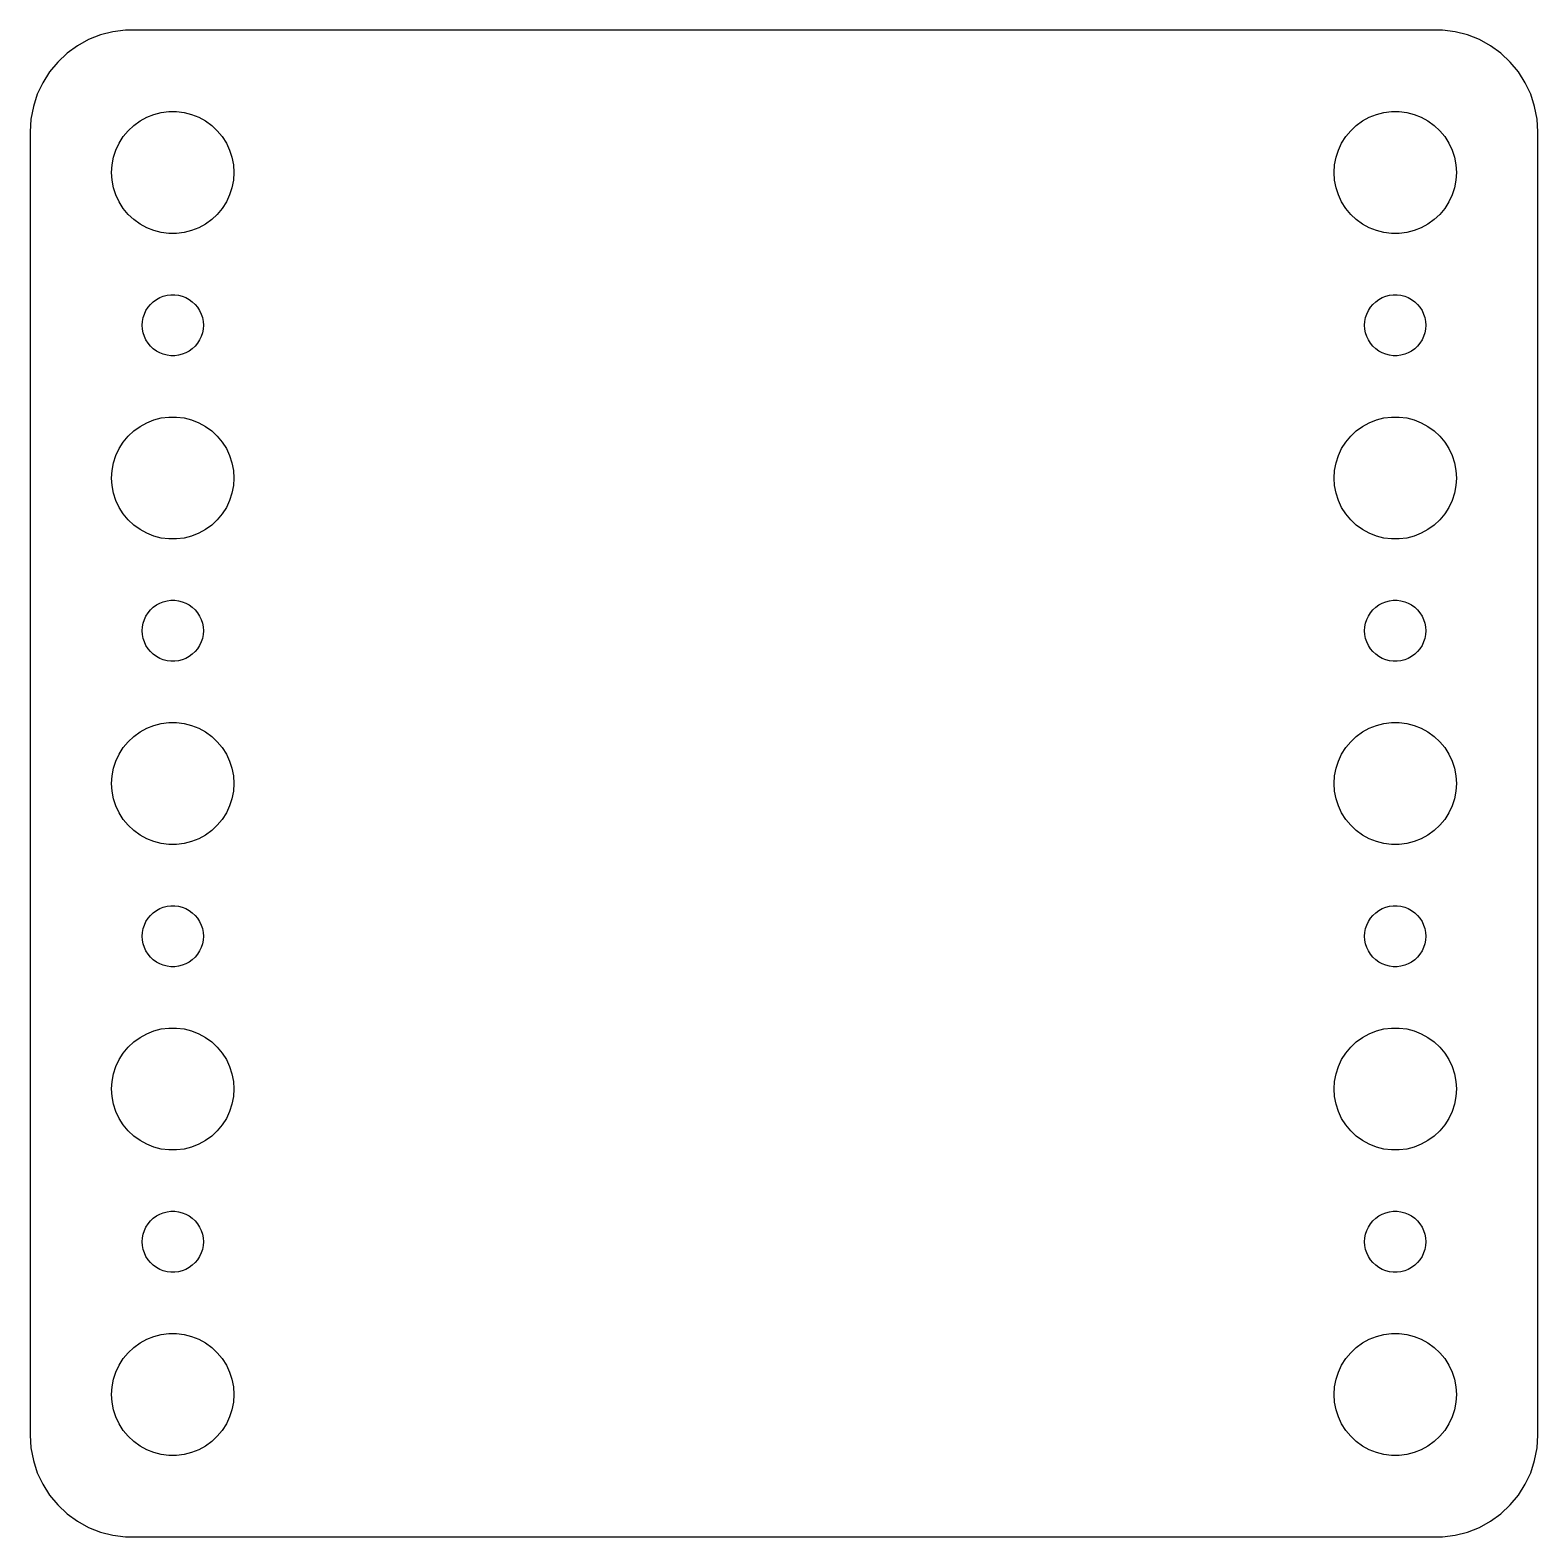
# Model space of a CAD drawing. Header units: metres. Extents: x -37 to 37, y 47 to 205.
# Drawn here: x -37 to 37, y 47 to 121 of the extents above; entities that cross this region are included whole.
import ezdxf

# ---------------------------------------------------------------- set-up
doc = ezdxf.new("R2010")
doc.units = ezdxf.units.M

msp = doc.modelspace()

# ---------------------------------------------------------------- linework, layer by layer
for p, q in [((-33.5451, 120.755), (-34.1289, 120.524)), ((-32.9369, 120.911), (-33.5451, 120.755)), ((-32.3139, 120.99), (-32.9369, 120.911)), ((32.3139, 120.99), (-32.3139, 120.99)), ((32.9369, 120.911), (32.3139, 120.99)), ((33.5451, 120.755), (32.9369, 120.911)), ((34.1289, 120.524), (33.5451, 120.755)), ((-34.6791, 120.222), (-35.1871, 119.853)), ((-34.1289, 120.524), (-34.6791, 120.222)), ((34.6791, 120.222), (34.1289, 120.524)), ((35.1871, 119.853), (34.6791, 120.222)), ((-35.6448, 119.423), (-36.0451, 118.939)), ((-35.1871, 119.853), (-35.6448, 119.423)), ((35.6448, 119.423), (35.1871, 119.853)), ((36.0451, 118.939), (35.6448, 119.423)), ((-36.3815, 118.409), (-36.6489, 117.841)), ((-36.0451, 118.939), (-36.3815, 118.409)), ((36.3815, 118.409), (36.0451, 118.939)), ((36.6489, 117.841), (36.3815, 118.409)), ((-36.6489, 117.841), (-36.8429, 117.243)), ((36.8429, 117.243), (36.6489, 117.841)), ((-36.8429, 117.243), (-36.9606, 116.627)), ((-30.927, 116.853), (-30.5621, 116.947)), ((-30.5621, 116.947), (-30.1884, 116.994)), ((-30.1884, 116.994), (-29.8116, 116.994)), ((-29.8116, 116.994), (-29.4379, 116.947)), ((-29.4379, 116.947), (-29.0729, 116.853)), ((29.0729, 116.853), (29.4379, 116.947)), ((29.4379, 116.947), (29.8116, 116.994)), ((29.8116, 116.994), (30.1884, 116.994)), ((30.1884, 116.994), (30.5621, 116.947)), ((30.5621, 116.947), (30.927, 116.853)), ((36.9606, 116.627), (36.8429, 117.243)), ((-36.9606, 116.627), (-37, 116)), ((-32.1869, 116.054), (-31.9123, 116.312)), ((-31.9123, 116.312), (-31.6075, 116.533)), ((-31.6075, 116.533), (-31.2773, 116.714)), ((-31.2773, 116.714), (-30.927, 116.853)), ((-29.0729, 116.853), (-28.7227, 116.714)), ((-28.7227, 116.714), (-28.3925, 116.533)), ((-28.3925, 116.533), (-28.0877, 116.312)), ((-28.0877, 116.312), (-27.8131, 116.054)), ((27.8131, 116.054), (28.0877, 116.312)), ((28.0877, 116.312), (28.3925, 116.533)), ((28.3925, 116.533), (28.7227, 116.714)), ((28.7227, 116.714), (29.0729, 116.853)), ((30.927, 116.853), (31.2773, 116.714)), ((31.2773, 116.714), (31.6075, 116.533)), ((31.6075, 116.533), (31.9123, 116.312)), ((31.9123, 116.312), (32.1869, 116.054)), ((37, 116), (36.9606, 116.627)), ((-37, 116), (-37, 52)), ((-32.7893, 115.104), (-32.6289, 115.445)), ((-32.6289, 115.445), (-32.427, 115.763)), ((-32.427, 115.763), (-32.1869, 116.054)), ((-27.8131, 116.054), (-27.5729, 115.763)), ((-27.5729, 115.763), (-27.3711, 115.445)), ((-27.3711, 115.445), (-27.2107, 115.104)), ((27.2107, 115.104), (27.3711, 115.445)), ((27.3711, 115.445), (27.5729, 115.763)), ((27.5729, 115.763), (27.8131, 116.054)), ((32.1869, 116.054), (32.427, 115.763)), ((32.427, 115.763), (32.6289, 115.445)), ((32.6289, 115.445), (32.7893, 115.104)), ((37, 52), (37, 116)), ((-32.9763, 114.376), (-32.9057, 114.746)), ((-32.9057, 114.746), (-32.7893, 115.104)), ((-27.2107, 115.104), (-27.0942, 114.746)), ((-27.0942, 114.746), (-27.0237, 114.376)), ((27.0237, 114.376), (27.0942, 114.746)), ((27.0942, 114.746), (27.2107, 115.104)), ((32.7893, 115.104), (32.9057, 114.746)), ((32.9057, 114.746), (32.9763, 114.376)), ((-33, 114), (-32.9763, 114.376)), ((-32.9763, 113.624), (-33, 114)), ((-27.0237, 114.376), (-27, 114)), ((-27, 114), (-27.0237, 113.624)), ((27, 114), (27.0237, 114.376)), ((27.0237, 113.624), (27, 114)), ((32.9763, 114.376), (33, 114)), ((33, 114), (32.9763, 113.624)), ((-32.9057, 113.254), (-32.9763, 113.624)), ((-32.7893, 112.896), (-32.9057, 113.254)), ((-27.0942, 113.254), (-27.2107, 112.896)), ((-27.0237, 113.624), (-27.0942, 113.254)), ((27.0942, 113.254), (27.0237, 113.624)), ((27.2107, 112.896), (27.0942, 113.254)), ((32.9057, 113.254), (32.7893, 112.896)), ((32.9763, 113.624), (32.9057, 113.254)), ((-32.6289, 112.555), (-32.7893, 112.896)), ((-32.427, 112.237), (-32.6289, 112.555)), ((-27.3711, 112.555), (-27.5729, 112.237)), ((-27.2107, 112.896), (-27.3711, 112.555)), ((27.3711, 112.555), (27.2107, 112.896)), ((27.5729, 112.237), (27.3711, 112.555)), ((32.6289, 112.555), (32.427, 112.237)), ((32.7893, 112.896), (32.6289, 112.555)), ((-32.1869, 111.946), (-32.427, 112.237)), ((-31.9123, 111.688), (-32.1869, 111.946)), ((-27.8131, 111.946), (-28.0877, 111.688)), ((-27.5729, 112.237), (-27.8131, 111.946)), ((27.8131, 111.946), (27.5729, 112.237)), ((28.0877, 111.688), (27.8131, 111.946)), ((32.1869, 111.946), (31.9123, 111.688)), ((32.427, 112.237), (32.1869, 111.946)), ((-31.6075, 111.467), (-31.9123, 111.688)), ((-31.2773, 111.286), (-31.6075, 111.467)), ((-30.927, 111.147), (-31.2773, 111.286)), ((-30.5621, 111.053), (-30.927, 111.147)), ((-30.1884, 111.006), (-30.5621, 111.053)), ((-29.8116, 111.006), (-30.1884, 111.006)), ((-29.4379, 111.053), (-29.8116, 111.006)), ((-29.0729, 111.147), (-29.4379, 111.053)), ((-28.7227, 111.286), (-29.0729, 111.147)), ((-28.3925, 111.467), (-28.7227, 111.286)), ((-28.0877, 111.688), (-28.3925, 111.467)), ((28.3925, 111.467), (28.0877, 111.688)), ((28.7227, 111.286), (28.3925, 111.467)), ((29.0729, 111.147), (28.7227, 111.286)), ((29.4379, 111.053), (29.0729, 111.147)), ((29.8116, 111.006), (29.4379, 111.053)), ((30.1884, 111.006), (29.8116, 111.006)), ((30.5621, 111.053), (30.1884, 111.006)), ((30.927, 111.147), (30.5621, 111.053)), ((31.2773, 111.286), (30.927, 111.147)), ((31.6075, 111.467), (31.2773, 111.286)), ((31.9123, 111.688), (31.6075, 111.467)), ((-31.3145, 107.223), (-31.2135, 107.382)), ((-31.2135, 107.382), (-31.0934, 107.527)), ((-31.0934, 107.527), (-30.9561, 107.656)), ((-30.9561, 107.656), (-30.8037, 107.766)), ((-30.8037, 107.766), (-30.6387, 107.857)), ((-30.6387, 107.857), (-30.4635, 107.927)), ((-30.4635, 107.927), (-30.2811, 107.973)), ((-30.2811, 107.973), (-30.0942, 107.997)), ((-30.0942, 107.997), (-29.9058, 107.997)), ((-29.9058, 107.997), (-29.7189, 107.973)), ((-29.7189, 107.973), (-29.5365, 107.927)), ((-29.5365, 107.927), (-29.3613, 107.857)), ((-29.3613, 107.857), (-29.1963, 107.766)), ((-29.1963, 107.766), (-29.0439, 107.656)), ((-29.0439, 107.656), (-28.9065, 107.527)), ((-28.9065, 107.527), (-28.7865, 107.382)), ((-28.7865, 107.382), (-28.6855, 107.223)), ((28.6855, 107.223), (28.7865, 107.382)), ((28.7865, 107.382), (28.9065, 107.527)), ((28.9065, 107.527), (29.0439, 107.656)), ((29.0439, 107.656), (29.1963, 107.766)), ((29.1963, 107.766), (29.3613, 107.857)), ((29.3613, 107.857), (29.5365, 107.927)), ((29.5365, 107.927), (29.7189, 107.973)), ((29.7189, 107.973), (29.9058, 107.997)), ((29.9058, 107.997), (30.0942, 107.997)), ((30.0942, 107.997), (30.2811, 107.973)), ((30.2811, 107.973), (30.4635, 107.927)), ((30.4635, 107.927), (30.6387, 107.857)), ((30.6387, 107.857), (30.8037, 107.766)), ((30.8037, 107.766), (30.9561, 107.656)), ((30.9561, 107.656), (31.0934, 107.527)), ((31.0934, 107.527), (31.2135, 107.382)), ((31.2135, 107.382), (31.3145, 107.223)), ((-31.5, 106.5), (-31.4882, 106.688)), ((-31.4882, 106.688), (-31.4529, 106.873)), ((-31.4529, 106.873), (-31.3947, 107.052)), ((-31.3947, 107.052), (-31.3145, 107.223)), ((-28.6855, 107.223), (-28.6053, 107.052)), ((-28.6053, 107.052), (-28.5471, 106.873)), ((-28.5471, 106.873), (-28.5118, 106.688)), ((-28.5118, 106.688), (-28.5, 106.5)), ((28.5, 106.5), (28.5118, 106.688)), ((28.5118, 106.688), (28.5471, 106.873)), ((28.5471, 106.873), (28.6053, 107.052)), ((28.6053, 107.052), (28.6855, 107.223)), ((31.3145, 107.223), (31.3947, 107.052)), ((31.3947, 107.052), (31.4529, 106.873)), ((31.4529, 106.873), (31.4882, 106.688)), ((31.4882, 106.688), (31.5, 106.5)), ((-31.4882, 106.312), (-31.5, 106.5)), ((-31.4529, 106.127), (-31.4882, 106.312)), ((-31.3947, 105.948), (-31.4529, 106.127)), ((-31.3145, 105.777), (-31.3947, 105.948)), ((-28.6053, 105.948), (-28.6855, 105.777)), ((-28.5471, 106.127), (-28.6053, 105.948)), ((-28.5118, 106.312), (-28.5471, 106.127)), ((-28.5, 106.5), (-28.5118, 106.312)), ((28.5118, 106.312), (28.5, 106.5)), ((28.5471, 106.127), (28.5118, 106.312)), ((28.6053, 105.948), (28.5471, 106.127)), ((28.6855, 105.777), (28.6053, 105.948)), ((31.3947, 105.948), (31.3145, 105.777)), ((31.4529, 106.127), (31.3947, 105.948)), ((31.4882, 106.312), (31.4529, 106.127)), ((31.5, 106.5), (31.4882, 106.312)), ((-31.2135, 105.618), (-31.3145, 105.777)), ((-31.0934, 105.473), (-31.2135, 105.618)), ((-30.9561, 105.344), (-31.0934, 105.473)), ((-30.8037, 105.234), (-30.9561, 105.344)), ((-30.6387, 105.143), (-30.8037, 105.234)), ((-30.4635, 105.073), (-30.6387, 105.143)), ((-29.3613, 105.143), (-29.5365, 105.073)), ((-29.1963, 105.234), (-29.3613, 105.143)), ((-29.0439, 105.344), (-29.1963, 105.234)), ((-28.9065, 105.473), (-29.0439, 105.344)), ((-28.7865, 105.618), (-28.9065, 105.473)), ((-28.6855, 105.777), (-28.7865, 105.618)), ((28.7865, 105.618), (28.6855, 105.777)), ((28.9065, 105.473), (28.7865, 105.618)), ((29.0439, 105.344), (28.9065, 105.473)), ((29.1963, 105.234), (29.0439, 105.344)), ((29.3613, 105.143), (29.1963, 105.234)), ((29.5365, 105.073), (29.3613, 105.143)), ((30.6387, 105.143), (30.4635, 105.073)), ((30.8037, 105.234), (30.6387, 105.143)), ((30.9561, 105.344), (30.8037, 105.234)), ((31.0934, 105.473), (30.9561, 105.344)), ((31.2135, 105.618), (31.0934, 105.473)), ((31.3145, 105.777), (31.2135, 105.618)), ((-30.2811, 105.027), (-30.4635, 105.073)), ((-30.0942, 105.003), (-30.2811, 105.027)), ((-29.9058, 105.003), (-30.0942, 105.003)), ((-29.7189, 105.027), (-29.9058, 105.003)), ((-29.5365, 105.073), (-29.7189, 105.027)), ((29.7189, 105.027), (29.5365, 105.073)), ((29.9058, 105.003), (29.7189, 105.027)), ((30.0942, 105.003), (29.9058, 105.003)), ((30.2811, 105.027), (30.0942, 105.003)), ((30.4635, 105.073), (30.2811, 105.027)), ((-31.9123, 101.312), (-31.6075, 101.533)), ((-31.6075, 101.533), (-31.2773, 101.714)), ((-31.2773, 101.714), (-30.927, 101.853)), ((-30.927, 101.853), (-30.5621, 101.947)), ((-30.5621, 101.947), (-30.1884, 101.994)), ((-30.1884, 101.994), (-29.8116, 101.994)), ((-29.8116, 101.994), (-29.4379, 101.947)), ((-29.4379, 101.947), (-29.0729, 101.853)), ((-29.0729, 101.853), (-28.7227, 101.714)), ((-28.7227, 101.714), (-28.3925, 101.533)), ((-28.3925, 101.533), (-28.0877, 101.312)), ((28.0877, 101.312), (28.3925, 101.533)), ((28.3925, 101.533), (28.7227, 101.714)), ((28.7227, 101.714), (29.0729, 101.853)), ((29.0729, 101.853), (29.4379, 101.947)), ((29.4379, 101.947), (29.8116, 101.994)), ((29.8116, 101.994), (30.1884, 101.994)), ((30.1884, 101.994), (30.5621, 101.947)), ((30.5621, 101.947), (30.927, 101.853)), ((30.927, 101.853), (31.2773, 101.714)), ((31.2773, 101.714), (31.6075, 101.533)), ((31.6075, 101.533), (31.9123, 101.312)), ((-32.6289, 100.445), (-32.427, 100.763)), ((-32.427, 100.763), (-32.1869, 101.054)), ((-32.1869, 101.054), (-31.9123, 101.312)), ((-28.0877, 101.312), (-27.8131, 101.054)), ((-27.8131, 101.054), (-27.5729, 100.763)), ((-27.5729, 100.763), (-27.3711, 100.445)), ((27.3711, 100.445), (27.5729, 100.763)), ((27.5729, 100.763), (27.8131, 101.054)), ((27.8131, 101.054), (28.0877, 101.312)), ((31.9123, 101.312), (32.1869, 101.054)), ((32.1869, 101.054), (32.427, 100.763)), ((32.427, 100.763), (32.6289, 100.445)), ((-32.9057, 99.7461), (-32.7893, 100.104)), ((-32.7893, 100.104), (-32.6289, 100.445)), ((-27.3711, 100.445), (-27.2107, 100.104)), ((-27.2107, 100.104), (-27.0942, 99.7461)), ((27.0942, 99.7461), (27.2107, 100.104)), ((27.2107, 100.104), (27.3711, 100.445)), ((32.6289, 100.445), (32.7893, 100.104)), ((32.7893, 100.104), (32.9057, 99.7461)), ((-33, 99), (-32.9763, 99.376)), ((-32.9763, 99.376), (-32.9057, 99.7461)), ((-27.0942, 99.7461), (-27.0237, 99.376)), ((-27.0237, 99.376), (-27, 99)), ((27, 99), (27.0237, 99.376)), ((27.0237, 99.376), (27.0942, 99.7461)), ((32.9057, 99.7461), (32.9763, 99.376)), ((32.9763, 99.376), (33, 99)), ((-32.9763, 98.624), (-33, 99)), ((-32.9057, 98.2539), (-32.9763, 98.624)), ((-27.0237, 98.624), (-27.0942, 98.2539)), ((-27, 99), (-27.0237, 98.624)), ((27.0237, 98.624), (27, 99)), ((27.0942, 98.2539), (27.0237, 98.624)), ((32.9763, 98.624), (32.9057, 98.2539)), ((33, 99), (32.9763, 98.624)), ((-32.7893, 97.8956), (-32.9057, 98.2539)), ((-32.6289, 97.5547), (-32.7893, 97.8956)), ((-27.2107, 97.8956), (-27.3711, 97.5547)), ((-27.0942, 98.2539), (-27.2107, 97.8956)), ((27.2107, 97.8956), (27.0942, 98.2539)), ((27.3711, 97.5547), (27.2107, 97.8956)), ((32.7893, 97.8956), (32.6289, 97.5547)), ((32.9057, 98.2539), (32.7893, 97.8956)), ((-32.427, 97.2366), (-32.6289, 97.5547)), ((-32.1869, 96.9464), (-32.427, 97.2366)), ((-31.9123, 96.6884), (-32.1869, 96.9464)), ((-27.8131, 96.9464), (-28.0877, 96.6884)), ((-27.5729, 97.2366), (-27.8131, 96.9464)), ((-27.3711, 97.5547), (-27.5729, 97.2366)), ((27.5729, 97.2366), (27.3711, 97.5547)), ((27.8131, 96.9464), (27.5729, 97.2366)), ((28.0877, 96.6884), (27.8131, 96.9464)), ((32.1869, 96.9464), (31.9123, 96.6884)), ((32.427, 97.2366), (32.1869, 96.9464)), ((32.6289, 97.5547), (32.427, 97.2366)), ((-31.6075, 96.467), (-31.9123, 96.6884)), ((-31.2773, 96.2855), (-31.6075, 96.467)), ((-30.927, 96.1468), (-31.2773, 96.2855)), ((-28.7227, 96.2855), (-29.0729, 96.1468)), ((-28.3925, 96.467), (-28.7227, 96.2855)), ((-28.0877, 96.6884), (-28.3925, 96.467)), ((28.3925, 96.467), (28.0877, 96.6884)), ((28.7227, 96.2855), (28.3925, 96.467)), ((29.0729, 96.1468), (28.7227, 96.2855)), ((31.2773, 96.2855), (30.927, 96.1468)), ((31.6075, 96.467), (31.2773, 96.2855)), ((31.9123, 96.6884), (31.6075, 96.467)), ((-30.5621, 96.0531), (-30.927, 96.1468)), ((-30.1884, 96.0059), (-30.5621, 96.0531)), ((-29.8116, 96.0059), (-30.1884, 96.0059)), ((-29.4379, 96.0531), (-29.8116, 96.0059)), ((-29.0729, 96.1468), (-29.4379, 96.0531)), ((29.4379, 96.0531), (29.0729, 96.1468)), ((29.8116, 96.0059), (29.4379, 96.0531)), ((30.1884, 96.0059), (29.8116, 96.0059)), ((30.5621, 96.0531), (30.1884, 96.0059)), ((30.927, 96.1468), (30.5621, 96.0531)), ((-31.2135, 92.3817), (-31.0934, 92.5268)), ((-31.0934, 92.5268), (-30.9561, 92.6558)), ((-30.9561, 92.6558), (-30.8037, 92.7665)), ((-30.8037, 92.7665), (-30.6387, 92.8572)), ((-30.6387, 92.8572), (-30.4635, 92.9266)), ((-30.4635, 92.9266), (-30.2811, 92.9734)), ((-30.2811, 92.9734), (-30.0942, 92.997)), ((-30.0942, 92.997), (-29.9058, 92.997)), ((-29.9058, 92.997), (-29.7189, 92.9734)), ((-29.7189, 92.9734), (-29.5365, 92.9266)), ((-29.5365, 92.9266), (-29.3613, 92.8572)), ((-29.3613, 92.8572), (-29.1963, 92.7665)), ((-29.1963, 92.7665), (-29.0439, 92.6558)), ((-29.0439, 92.6558), (-28.9065, 92.5268)), ((-28.9065, 92.5268), (-28.7865, 92.3817)), ((28.7865, 92.3817), (28.9065, 92.5268)), ((28.9065, 92.5268), (29.0439, 92.6558)), ((29.0439, 92.6558), (29.1963, 92.7665)), ((29.1963, 92.7665), (29.3613, 92.8572)), ((29.3613, 92.8572), (29.5365, 92.9266)), ((29.5365, 92.9266), (29.7189, 92.9734)), ((29.7189, 92.9734), (29.9058, 92.997)), ((29.9058, 92.997), (30.0942, 92.997)), ((30.0942, 92.997), (30.2811, 92.9734)), ((30.2811, 92.9734), (30.4635, 92.9266)), ((30.4635, 92.9266), (30.6387, 92.8572)), ((30.6387, 92.8572), (30.8037, 92.7665)), ((30.8037, 92.7665), (30.9561, 92.6558)), ((30.9561, 92.6558), (31.0934, 92.5268)), ((31.0934, 92.5268), (31.2135, 92.3817)), ((-31.4882, 91.688), (-31.4529, 91.873)), ((-31.4529, 91.873), (-31.3947, 92.0522)), ((-31.3947, 92.0522), (-31.3145, 92.2226)), ((-31.3145, 92.2226), (-31.2135, 92.3817)), ((-28.7865, 92.3817), (-28.6855, 92.2226)), ((-28.6855, 92.2226), (-28.6053, 92.0522)), ((-28.6053, 92.0522), (-28.5471, 91.873)), ((-28.5471, 91.873), (-28.5118, 91.688)), ((28.5118, 91.688), (28.5471, 91.873)), ((28.5471, 91.873), (28.6053, 92.0522)), ((28.6053, 92.0522), (28.6855, 92.2226)), ((28.6855, 92.2226), (28.7865, 92.3817)), ((31.2135, 92.3817), (31.3145, 92.2226)), ((31.3145, 92.2226), (31.3947, 92.0522)), ((31.3947, 92.0522), (31.4529, 91.873)), ((31.4529, 91.873), (31.4882, 91.688)), ((-31.5, 91.5), (-31.4882, 91.688)), ((-31.4882, 91.312), (-31.5, 91.5)), ((-31.4529, 91.127), (-31.4882, 91.312)), ((-31.3947, 90.9478), (-31.4529, 91.127)), ((-28.5471, 91.127), (-28.6053, 90.9478)), ((-28.5118, 91.312), (-28.5471, 91.127)), ((-28.5118, 91.688), (-28.5, 91.5)), ((-28.5, 91.5), (-28.5118, 91.312)), ((28.5, 91.5), (28.5118, 91.688)), ((28.5118, 91.312), (28.5, 91.5)), ((28.5471, 91.127), (28.5118, 91.312)), ((28.6053, 90.9478), (28.5471, 91.127)), ((31.4529, 91.127), (31.3947, 90.9478)), ((31.4882, 91.312), (31.4529, 91.127)), ((31.4882, 91.688), (31.5, 91.5)), ((31.5, 91.5), (31.4882, 91.312)), ((-31.3145, 90.7774), (-31.3947, 90.9478)), ((-31.2135, 90.6183), (-31.3145, 90.7774)), ((-31.0934, 90.4732), (-31.2135, 90.6183)), ((-30.9561, 90.3442), (-31.0934, 90.4732)), ((-30.8037, 90.2335), (-30.9561, 90.3442)), ((-29.0439, 90.3442), (-29.1963, 90.2335)), ((-28.9065, 90.4732), (-29.0439, 90.3442)), ((-28.7865, 90.6183), (-28.9065, 90.4732)), ((-28.6855, 90.7774), (-28.7865, 90.6183)), ((-28.6053, 90.9478), (-28.6855, 90.7774)), ((28.6855, 90.7774), (28.6053, 90.9478)), ((28.7865, 90.6183), (28.6855, 90.7774)), ((28.9065, 90.4732), (28.7865, 90.6183)), ((29.0439, 90.3442), (28.9065, 90.4732)), ((29.1963, 90.2335), (29.0439, 90.3442)), ((30.9561, 90.3442), (30.8037, 90.2335)), ((31.0934, 90.4732), (30.9561, 90.3442)), ((31.2135, 90.6183), (31.0934, 90.4732)), ((31.3145, 90.7774), (31.2135, 90.6183)), ((31.3947, 90.9478), (31.3145, 90.7774)), ((-30.6387, 90.1427), (-30.8037, 90.2335)), ((-30.4635, 90.0734), (-30.6387, 90.1427)), ((-30.2811, 90.0266), (-30.4635, 90.0734)), ((-30.0942, 90.0029), (-30.2811, 90.0266)), ((-29.9058, 90.0029), (-30.0942, 90.0029)), ((-29.7189, 90.0266), (-29.9058, 90.0029)), ((-29.5365, 90.0734), (-29.7189, 90.0266)), ((-29.3613, 90.1427), (-29.5365, 90.0734)), ((-29.1963, 90.2335), (-29.3613, 90.1427)), ((29.3613, 90.1427), (29.1963, 90.2335)), ((29.5365, 90.0734), (29.3613, 90.1427)), ((29.7189, 90.0266), (29.5365, 90.0734)), ((29.9058, 90.0029), (29.7189, 90.0266)), ((30.0942, 90.0029), (29.9058, 90.0029)), ((30.2811, 90.0266), (30.0942, 90.0029)), ((30.4635, 90.0734), (30.2811, 90.0266)), ((30.6387, 90.1427), (30.4635, 90.0734)), ((30.8037, 90.2335), (30.6387, 90.1427)), ((-31.6075, 86.533), (-31.2773, 86.7145)), ((-31.2773, 86.7145), (-30.927, 86.8532)), ((-30.927, 86.8532), (-30.5621, 86.9469)), ((-30.5621, 86.9469), (-30.1884, 86.9941)), ((-30.1884, 86.9941), (-29.8116, 86.9941)), ((-29.8116, 86.9941), (-29.4379, 86.9469)), ((-29.4379, 86.9469), (-29.0729, 86.8532)), ((-29.0729, 86.8532), (-28.7227, 86.7145)), ((-28.7227, 86.7145), (-28.3925, 86.533)), ((28.3925, 86.533), (28.7227, 86.7145)), ((28.7227, 86.7145), (29.0729, 86.8532)), ((29.0729, 86.8532), (29.4379, 86.9469)), ((29.4379, 86.9469), (29.8116, 86.9941)), ((29.8116, 86.9941), (30.1884, 86.9941)), ((30.1884, 86.9941), (30.5621, 86.9469)), ((30.5621, 86.9469), (30.927, 86.8532)), ((30.927, 86.8532), (31.2773, 86.7145)), ((31.2773, 86.7145), (31.6075, 86.533)), ((-32.427, 85.7634), (-32.1869, 86.0536)), ((-32.1869, 86.0536), (-31.9123, 86.3115)), ((-31.9123, 86.3115), (-31.6075, 86.533)), ((-28.3925, 86.533), (-28.0877, 86.3115)), ((-28.0877, 86.3115), (-27.8131, 86.0536)), ((-27.8131, 86.0536), (-27.5729, 85.7634)), ((27.5729, 85.7634), (27.8131, 86.0536)), ((27.8131, 86.0536), (28.0877, 86.3115)), ((28.0877, 86.3115), (28.3925, 86.533)), ((31.6075, 86.533), (31.9123, 86.3115)), ((31.9123, 86.3115), (32.1869, 86.0536)), ((32.1869, 86.0536), (32.427, 85.7634)), ((-32.9057, 84.7461), (-32.7893, 85.1044)), ((-32.7893, 85.1044), (-32.6289, 85.4453)), ((-32.6289, 85.4453), (-32.427, 85.7634)), ((-27.5729, 85.7634), (-27.3711, 85.4453)), ((-27.3711, 85.4453), (-27.2107, 85.1044)), ((-27.2107, 85.1044), (-27.0942, 84.7461)), ((27.0942, 84.7461), (27.2107, 85.1044)), ((27.2107, 85.1044), (27.3711, 85.4453)), ((27.3711, 85.4453), (27.5729, 85.7634)), ((32.427, 85.7634), (32.6289, 85.4453)), ((32.6289, 85.4453), (32.7893, 85.1044)), ((32.7893, 85.1044), (32.9057, 84.7461)), ((-33, 84), (-32.9763, 84.376)), ((-32.9763, 84.376), (-32.9057, 84.7461)), ((-27.0942, 84.7461), (-27.0237, 84.376)), ((-27.0237, 84.376), (-27, 84)), ((27, 84), (27.0237, 84.376)), ((27.0237, 84.376), (27.0942, 84.7461)), ((32.9057, 84.7461), (32.9763, 84.376)), ((32.9763, 84.376), (33, 84)), ((-32.9763, 83.624), (-33, 84)), ((-32.9057, 83.2539), (-32.9763, 83.624)), ((-27.0237, 83.624), (-27.0942, 83.2539)), ((-27, 84), (-27.0237, 83.624)), ((27.0237, 83.624), (27, 84)), ((27.0942, 83.2539), (27.0237, 83.624)), ((32.9763, 83.624), (32.9057, 83.2539)), ((33, 84), (32.9763, 83.624)), ((-32.7893, 82.8956), (-32.9057, 83.2539)), ((-32.6289, 82.5547), (-32.7893, 82.8956)), ((-27.2107, 82.8956), (-27.3711, 82.5547)), ((-27.0942, 83.2539), (-27.2107, 82.8956)), ((27.2107, 82.8956), (27.0942, 83.2539)), ((27.3711, 82.5547), (27.2107, 82.8956)), ((32.7893, 82.8956), (32.6289, 82.5547)), ((32.9057, 83.2539), (32.7893, 82.8956)), ((-32.427, 82.2366), (-32.6289, 82.5547)), ((-32.1869, 81.9464), (-32.427, 82.2366)), ((-27.5729, 82.2366), (-27.8131, 81.9464)), ((-27.3711, 82.5547), (-27.5729, 82.2366)), ((27.5729, 82.2366), (27.3711, 82.5547)), ((27.8131, 81.9464), (27.5729, 82.2366)), ((32.427, 82.2366), (32.1869, 81.9464)), ((32.6289, 82.5547), (32.427, 82.2366)), ((-31.9123, 81.6885), (-32.1869, 81.9464)), ((-31.6075, 81.467), (-31.9123, 81.6885)), ((-31.2773, 81.2855), (-31.6075, 81.467)), ((-28.3925, 81.467), (-28.7227, 81.2855)), ((-28.0877, 81.6885), (-28.3925, 81.467)), ((-27.8131, 81.9464), (-28.0877, 81.6885)), ((28.0877, 81.6885), (27.8131, 81.9464)), ((28.3925, 81.467), (28.0877, 81.6885)), ((28.7227, 81.2855), (28.3925, 81.467)), ((31.6075, 81.467), (31.2773, 81.2855)), ((31.9123, 81.6885), (31.6075, 81.467)), ((32.1869, 81.9464), (31.9123, 81.6885)), ((-30.927, 81.1468), (-31.2773, 81.2855)), ((-30.5621, 81.0531), (-30.927, 81.1468)), ((-30.1884, 81.0059), (-30.5621, 81.0531)), ((-29.8116, 81.0059), (-30.1884, 81.0059)), ((-29.4379, 81.0531), (-29.8116, 81.0059)), ((-29.0729, 81.1468), (-29.4379, 81.0531)), ((-28.7227, 81.2855), (-29.0729, 81.1468)), ((29.0729, 81.1468), (28.7227, 81.2855)), ((29.4379, 81.0531), (29.0729, 81.1468)), ((29.8116, 81.0059), (29.4379, 81.0531)), ((30.1884, 81.0059), (29.8116, 81.0059)), ((30.5621, 81.0531), (30.1884, 81.0059)), ((30.927, 81.1468), (30.5621, 81.0531)), ((31.2773, 81.2855), (30.927, 81.1468)), ((-30.9561, 77.6558), (-30.8037, 77.7665)), ((-30.8037, 77.7665), (-30.6387, 77.8573)), ((-30.6387, 77.8573), (-30.4635, 77.9266)), ((-30.4635, 77.9266), (-30.2811, 77.9734)), ((-30.2811, 77.9734), (-30.0942, 77.9971)), ((-30.0942, 77.9971), (-29.9058, 77.9971)), ((-29.9058, 77.9971), (-29.7189, 77.9734)), ((-29.7189, 77.9734), (-29.5365, 77.9266)), ((-29.5365, 77.9266), (-29.3613, 77.8573)), ((-29.3613, 77.8573), (-29.1963, 77.7665)), ((-29.1963, 77.7665), (-29.0439, 77.6558)), ((29.0439, 77.6558), (29.1963, 77.7665)), ((29.1963, 77.7665), (29.3613, 77.8573)), ((29.3613, 77.8573), (29.5365, 77.9266)), ((29.5365, 77.9266), (29.7189, 77.9734)), ((29.7189, 77.9734), (29.9058, 77.9971)), ((29.9058, 77.9971), (30.0942, 77.9971)), ((30.0942, 77.9971), (30.2811, 77.9734)), ((30.2811, 77.9734), (30.4635, 77.9266)), ((30.4635, 77.9266), (30.6387, 77.8573)), ((30.6387, 77.8573), (30.8037, 77.7665)), ((30.8037, 77.7665), (30.9561, 77.6558)), ((-31.4529, 76.873), (-31.3947, 77.0522)), ((-31.3947, 77.0522), (-31.3145, 77.2226)), ((-31.3145, 77.2226), (-31.2135, 77.3817)), ((-31.2135, 77.3817), (-31.0934, 77.5268)), ((-31.0934, 77.5268), (-30.9561, 77.6558)), ((-29.0439, 77.6558), (-28.9065, 77.5268)), ((-28.9065, 77.5268), (-28.7865, 77.3817)), ((-28.7865, 77.3817), (-28.6855, 77.2226)), ((-28.6855, 77.2226), (-28.6053, 77.0522)), ((-28.6053, 77.0522), (-28.5471, 76.873)), ((28.5471, 76.873), (28.6053, 77.0522)), ((28.6053, 77.0522), (28.6855, 77.2226)), ((28.6855, 77.2226), (28.7865, 77.3817)), ((28.7865, 77.3817), (28.9065, 77.5268)), ((28.9065, 77.5268), (29.0439, 77.6558)), ((30.9561, 77.6558), (31.0934, 77.5268)), ((31.0934, 77.5268), (31.2135, 77.3817)), ((31.2135, 77.3817), (31.3145, 77.2226)), ((31.3145, 77.2226), (31.3947, 77.0522)), ((31.3947, 77.0522), (31.4529, 76.873)), ((-31.5, 76.5), (-31.4882, 76.688)), ((-31.4882, 76.312), (-31.5, 76.5)), ((-31.4882, 76.688), (-31.4529, 76.873)), ((-31.4529, 76.127), (-31.4882, 76.312)), ((-28.5471, 76.873), (-28.5118, 76.688)), ((-28.5118, 76.312), (-28.5471, 76.127)), ((-28.5118, 76.688), (-28.5, 76.5)), ((-28.5, 76.5), (-28.5118, 76.312)), ((28.5, 76.5), (28.5118, 76.688)), ((28.5118, 76.312), (28.5, 76.5)), ((28.5118, 76.688), (28.5471, 76.873)), ((28.5471, 76.127), (28.5118, 76.312)), ((31.4529, 76.873), (31.4882, 76.688)), ((31.4882, 76.312), (31.4529, 76.127)), ((31.4882, 76.688), (31.5, 76.5)), ((31.5, 76.5), (31.4882, 76.312)), ((-31.3947, 75.9478), (-31.4529, 76.127)), ((-31.3145, 75.7774), (-31.3947, 75.9478)), ((-31.2135, 75.6183), (-31.3145, 75.7774)), ((-31.0934, 75.4732), (-31.2135, 75.6183)), ((-28.7865, 75.6183), (-28.9065, 75.4732)), ((-28.6855, 75.7774), (-28.7865, 75.6183)), ((-28.6053, 75.9478), (-28.6855, 75.7774)), ((-28.5471, 76.127), (-28.6053, 75.9478)), ((28.6053, 75.9478), (28.5471, 76.127)), ((28.6855, 75.7774), (28.6053, 75.9478)), ((28.7865, 75.6183), (28.6855, 75.7774)), ((28.9065, 75.4732), (28.7865, 75.6183)), ((31.2135, 75.6183), (31.0934, 75.4732)), ((31.3145, 75.7774), (31.2135, 75.6183)), ((31.3947, 75.9478), (31.3145, 75.7774)), ((31.4529, 76.127), (31.3947, 75.9478)), ((-30.9561, 75.3442), (-31.0934, 75.4732)), ((-30.8037, 75.2335), (-30.9561, 75.3442)), ((-30.6387, 75.1428), (-30.8037, 75.2335)), ((-30.4635, 75.0734), (-30.6387, 75.1428)), ((-30.2811, 75.0266), (-30.4635, 75.0734)), ((-30.0942, 75.003), (-30.2811, 75.0266)), ((-29.9058, 75.003), (-30.0942, 75.003)), ((-29.7189, 75.0266), (-29.9058, 75.003)), ((-29.5365, 75.0734), (-29.7189, 75.0266)), ((-29.3613, 75.1428), (-29.5365, 75.0734)), ((-29.1963, 75.2335), (-29.3613, 75.1428)), ((-29.0439, 75.3442), (-29.1963, 75.2335)), ((-28.9065, 75.4732), (-29.0439, 75.3442)), ((29.0439, 75.3442), (28.9065, 75.4732)), ((29.1963, 75.2335), (29.0439, 75.3442)), ((29.3613, 75.1428), (29.1963, 75.2335)), ((29.5365, 75.0734), (29.3613, 75.1428)), ((29.7189, 75.0266), (29.5365, 75.0734)), ((29.9058, 75.003), (29.7189, 75.0266)), ((30.0942, 75.003), (29.9058, 75.003)), ((30.2811, 75.0266), (30.0942, 75.003)), ((30.4635, 75.0734), (30.2811, 75.0266)), ((30.6387, 75.1428), (30.4635, 75.0734)), ((30.8037, 75.2335), (30.6387, 75.1428)), ((30.9561, 75.3442), (30.8037, 75.2335)), ((31.0934, 75.4732), (30.9561, 75.3442)), ((-31.2773, 71.7145), (-30.927, 71.8532)), ((-30.927, 71.8532), (-30.5621, 71.9469)), ((-30.5621, 71.9469), (-30.1884, 71.9941)), ((-30.1884, 71.9941), (-29.8116, 71.9941)), ((-29.8116, 71.9941), (-29.4379, 71.9469)), ((-29.4379, 71.9469), (-29.0729, 71.8532)), ((-29.0729, 71.8532), (-28.7227, 71.7145)), ((28.7227, 71.7145), (29.0729, 71.8532)), ((29.0729, 71.8532), (29.4379, 71.9469)), ((29.4379, 71.9469), (29.8116, 71.9941)), ((29.8116, 71.9941), (30.1884, 71.9941)), ((30.1884, 71.9941), (30.5621, 71.9469)), ((30.5621, 71.9469), (30.927, 71.8532)), ((30.927, 71.8532), (31.2773, 71.7145)), ((-32.427, 70.7634), (-32.1869, 71.0536)), ((-32.1869, 71.0536), (-31.9123, 71.3116)), ((-31.9123, 71.3116), (-31.6075, 71.533)), ((-31.6075, 71.533), (-31.2773, 71.7145)), ((-28.7227, 71.7145), (-28.3925, 71.533)), ((-28.3925, 71.533), (-28.0877, 71.3116)), ((-28.0877, 71.3116), (-27.8131, 71.0536)), ((-27.8131, 71.0536), (-27.5729, 70.7634)), ((27.5729, 70.7634), (27.8131, 71.0536)), ((27.8131, 71.0536), (28.0877, 71.3116)), ((28.0877, 71.3116), (28.3925, 71.533)), ((28.3925, 71.533), (28.7227, 71.7145)), ((31.2773, 71.7145), (31.6075, 71.533)), ((31.6075, 71.533), (31.9123, 71.3116)), ((31.9123, 71.3116), (32.1869, 71.0536)), ((32.1869, 71.0536), (32.427, 70.7634)), ((-32.7893, 70.1044), (-32.6289, 70.4453)), ((-32.6289, 70.4453), (-32.427, 70.7634)), ((-27.5729, 70.7634), (-27.3711, 70.4453)), ((-27.3711, 70.4453), (-27.2107, 70.1044)), ((27.2107, 70.1044), (27.3711, 70.4453)), ((27.3711, 70.4453), (27.5729, 70.7634)), ((32.427, 70.7634), (32.6289, 70.4453)), ((32.6289, 70.4453), (32.7893, 70.1044)), ((-32.9763, 69.376), (-32.9057, 69.7461)), ((-32.9057, 69.7461), (-32.7893, 70.1044)), ((-27.2107, 70.1044), (-27.0942, 69.7461)), ((-27.0942, 69.7461), (-27.0237, 69.376)), ((27.0237, 69.376), (27.0942, 69.7461)), ((27.0942, 69.7461), (27.2107, 70.1044)), ((32.7893, 70.1044), (32.9057, 69.7461)), ((32.9057, 69.7461), (32.9763, 69.376)), ((-33, 69), (-32.9763, 69.376)), ((-32.9763, 68.624), (-33, 69)), ((-27.0237, 69.376), (-27, 69)), ((-27, 69), (-27.0237, 68.624)), ((27, 69), (27.0237, 69.376)), ((27.0237, 68.624), (27, 69)), ((32.9763, 69.376), (33, 69)), ((33, 69), (32.9763, 68.624)), ((-32.9057, 68.2539), (-32.9763, 68.624)), ((-32.7893, 67.8956), (-32.9057, 68.2539)), ((-27.0942, 68.2539), (-27.2107, 67.8956)), ((-27.0237, 68.624), (-27.0942, 68.2539)), ((27.0942, 68.2539), (27.0237, 68.624)), ((27.2107, 67.8956), (27.0942, 68.2539)), ((32.9057, 68.2539), (32.7893, 67.8956)), ((32.9763, 68.624), (32.9057, 68.2539)), ((-32.6289, 67.5547), (-32.7893, 67.8956)), ((-32.427, 67.2366), (-32.6289, 67.5547)), ((-27.3711, 67.5547), (-27.5729, 67.2366)), ((-27.2107, 67.8956), (-27.3711, 67.5547)), ((27.3711, 67.5547), (27.2107, 67.8956)), ((27.5729, 67.2366), (27.3711, 67.5547)), ((32.6289, 67.5547), (32.427, 67.2366)), ((32.7893, 67.8956), (32.6289, 67.5547)), ((-32.1869, 66.9464), (-32.427, 67.2366)), ((-31.9123, 66.6885), (-32.1869, 66.9464)), ((-31.6075, 66.467), (-31.9123, 66.6885)), ((-28.0877, 66.6885), (-28.3925, 66.467)), ((-27.8131, 66.9464), (-28.0877, 66.6885)), ((-27.5729, 67.2366), (-27.8131, 66.9464)), ((27.8131, 66.9464), (27.5729, 67.2366)), ((28.0877, 66.6885), (27.8131, 66.9464)), ((28.3925, 66.467), (28.0877, 66.6885)), ((31.9123, 66.6885), (31.6075, 66.467)), ((32.1869, 66.9464), (31.9123, 66.6885)), ((32.427, 67.2366), (32.1869, 66.9464)), ((-31.2773, 66.2855), (-31.6075, 66.467)), ((-30.927, 66.1468), (-31.2773, 66.2855)), ((-30.5621, 66.0531), (-30.927, 66.1468)), ((-30.1884, 66.0059), (-30.5621, 66.0531)), ((-29.8116, 66.0059), (-30.1884, 66.0059)), ((-29.4379, 66.0531), (-29.8116, 66.0059)), ((-29.0729, 66.1468), (-29.4379, 66.0531)), ((-28.7227, 66.2855), (-29.0729, 66.1468)), ((-28.3925, 66.467), (-28.7227, 66.2855)), ((28.7227, 66.2855), (28.3925, 66.467)), ((29.0729, 66.1468), (28.7227, 66.2855)), ((29.4379, 66.0531), (29.0729, 66.1468)), ((29.8116, 66.0059), (29.4379, 66.0531)), ((30.1884, 66.0059), (29.8116, 66.0059)), ((30.5621, 66.0531), (30.1884, 66.0059)), ((30.927, 66.1468), (30.5621, 66.0531)), ((31.2773, 66.2855), (30.927, 66.1468)), ((31.6075, 66.467), (31.2773, 66.2855)), ((-30.6387, 62.8573), (-30.4635, 62.9266)), ((-30.4635, 62.9266), (-30.2811, 62.9734)), ((-30.2811, 62.9734), (-30.0942, 62.997)), ((-30.0942, 62.997), (-29.9058, 62.997)), ((-29.9058, 62.997), (-29.7189, 62.9734)), ((-29.7189, 62.9734), (-29.5365, 62.9266)), ((-29.5365, 62.9266), (-29.3613, 62.8573)), ((29.3613, 62.8573), (29.5365, 62.9266)), ((29.5365, 62.9266), (29.7189, 62.9734)), ((29.7189, 62.9734), (29.9058, 62.997)), ((29.9058, 62.997), (30.0942, 62.997)), ((30.0942, 62.997), (30.2811, 62.9734)), ((30.2811, 62.9734), (30.4635, 62.9266)), ((30.4635, 62.9266), (30.6387, 62.8573)), ((-31.3947, 62.0522), (-31.3145, 62.2226)), ((-31.3145, 62.2226), (-31.2135, 62.3817)), ((-31.2135, 62.3817), (-31.0934, 62.5268)), ((-31.0934, 62.5268), (-30.9561, 62.6558)), ((-30.9561, 62.6558), (-30.8037, 62.7665)), ((-30.8037, 62.7665), (-30.6387, 62.8573)), ((-29.3613, 62.8573), (-29.1963, 62.7665)), ((-29.1963, 62.7665), (-29.0439, 62.6558)), ((-29.0439, 62.6558), (-28.9065, 62.5268)), ((-28.9065, 62.5268), (-28.7865, 62.3817)), ((-28.7865, 62.3817), (-28.6855, 62.2226)), ((-28.6855, 62.2226), (-28.6053, 62.0522)), ((28.6053, 62.0522), (28.6855, 62.2226)), ((28.6855, 62.2226), (28.7865, 62.3817)), ((28.7865, 62.3817), (28.9065, 62.5268)), ((28.9065, 62.5268), (29.0439, 62.6558)), ((29.0439, 62.6558), (29.1963, 62.7665)), ((29.1963, 62.7665), (29.3613, 62.8573)), ((30.6387, 62.8573), (30.8037, 62.7665)), ((30.8037, 62.7665), (30.9561, 62.6558)), ((30.9561, 62.6558), (31.0934, 62.5268)), ((31.0934, 62.5268), (31.2135, 62.3817)), ((31.2135, 62.3817), (31.3145, 62.2226)), ((31.3145, 62.2226), (31.3947, 62.0522)), ((-31.5, 61.5), (-31.4882, 61.688)), ((-31.4882, 61.312), (-31.5, 61.5)), ((-31.4882, 61.688), (-31.4529, 61.873)), ((-31.4529, 61.873), (-31.3947, 62.0522)), ((-28.6053, 62.0522), (-28.5471, 61.873)), ((-28.5471, 61.873), (-28.5118, 61.688)), ((-28.5118, 61.688), (-28.5, 61.5)), ((-28.5, 61.5), (-28.5118, 61.312)), ((28.5, 61.5), (28.5118, 61.688)), ((28.5118, 61.312), (28.5, 61.5)), ((28.5118, 61.688), (28.5471, 61.873)), ((28.5471, 61.873), (28.6053, 62.0522)), ((31.3947, 62.0522), (31.4529, 61.873)), ((31.4529, 61.873), (31.4882, 61.688)), ((31.4882, 61.688), (31.5, 61.5)), ((31.5, 61.5), (31.4882, 61.312)), ((-31.4529, 61.127), (-31.4882, 61.312)), ((-31.3947, 60.9478), (-31.4529, 61.127)), ((-31.3145, 60.7774), (-31.3947, 60.9478)), ((-31.2135, 60.6183), (-31.3145, 60.7774)), ((-28.6855, 60.7774), (-28.7865, 60.6183)), ((-28.6053, 60.9478), (-28.6855, 60.7774)), ((-28.5471, 61.127), (-28.6053, 60.9478)), ((-28.5118, 61.312), (-28.5471, 61.127)), ((28.5471, 61.127), (28.5118, 61.312)), ((28.6053, 60.9478), (28.5471, 61.127)), ((28.6855, 60.7774), (28.6053, 60.9478)), ((28.7865, 60.6183), (28.6855, 60.7774)), ((31.3145, 60.7774), (31.2135, 60.6183)), ((31.3947, 60.9478), (31.3145, 60.7774)), ((31.4529, 61.127), (31.3947, 60.9478)), ((31.4882, 61.312), (31.4529, 61.127)), ((-31.0934, 60.4732), (-31.2135, 60.6183)), ((-30.9561, 60.3442), (-31.0934, 60.4732)), ((-30.8037, 60.2335), (-30.9561, 60.3442)), ((-30.6387, 60.1428), (-30.8037, 60.2335)), ((-30.4635, 60.0734), (-30.6387, 60.1428)), ((-30.2811, 60.0266), (-30.4635, 60.0734)), ((-30.0942, 60.003), (-30.2811, 60.0266)), ((-29.9058, 60.003), (-30.0942, 60.003)), ((-29.7189, 60.0266), (-29.9058, 60.003)), ((-29.5365, 60.0734), (-29.7189, 60.0266)), ((-29.3613, 60.1428), (-29.5365, 60.0734)), ((-29.1963, 60.2335), (-29.3613, 60.1428)), ((-29.0439, 60.3442), (-29.1963, 60.2335)), ((-28.9065, 60.4732), (-29.0439, 60.3442)), ((-28.7865, 60.6183), (-28.9065, 60.4732)), ((28.9065, 60.4732), (28.7865, 60.6183)), ((29.0439, 60.3442), (28.9065, 60.4732)), ((29.1963, 60.2335), (29.0439, 60.3442)), ((29.3613, 60.1428), (29.1963, 60.2335)), ((29.5365, 60.0734), (29.3613, 60.1428)), ((29.7189, 60.0266), (29.5365, 60.0734)), ((29.9058, 60.003), (29.7189, 60.0266)), ((30.0942, 60.003), (29.9058, 60.003)), ((30.2811, 60.0266), (30.0942, 60.003)), ((30.4635, 60.0734), (30.2811, 60.0266)), ((30.6387, 60.1428), (30.4635, 60.0734)), ((30.8037, 60.2335), (30.6387, 60.1428)), ((30.9561, 60.3442), (30.8037, 60.2335)), ((31.0934, 60.4732), (30.9561, 60.3442)), ((31.2135, 60.6183), (31.0934, 60.4732)), ((-30.5621, 56.9469), (-30.1884, 56.9941)), ((-30.1884, 56.9941), (-29.8116, 56.9941)), ((-29.8116, 56.9941), (-29.4379, 56.9469)), ((29.4379, 56.9469), (29.8116, 56.9941)), ((29.8116, 56.9941), (30.1884, 56.9941)), ((30.1884, 56.9941), (30.5621, 56.9469)), ((-32.1869, 56.0536), (-31.9123, 56.3116)), ((-31.9123, 56.3116), (-31.6075, 56.533)), ((-31.6075, 56.533), (-31.2773, 56.7145)), ((-31.2773, 56.7145), (-30.927, 56.8532)), ((-30.927, 56.8532), (-30.5621, 56.9469)), ((-29.4379, 56.9469), (-29.0729, 56.8532)), ((-29.0729, 56.8532), (-28.7227, 56.7145)), ((-28.7227, 56.7145), (-28.3925, 56.533)), ((-28.3925, 56.533), (-28.0877, 56.3116)), ((-28.0877, 56.3116), (-27.8131, 56.0536)), ((27.8131, 56.0536), (28.0877, 56.3116)), ((28.0877, 56.3116), (28.3925, 56.533)), ((28.3925, 56.533), (28.7227, 56.7145)), ((28.7227, 56.7145), (29.0729, 56.8532)), ((29.0729, 56.8532), (29.4379, 56.9469)), ((30.5621, 56.9469), (30.927, 56.8532)), ((30.927, 56.8532), (31.2773, 56.7145)), ((31.2773, 56.7145), (31.6075, 56.533)), ((31.6075, 56.533), (31.9123, 56.3116)), ((31.9123, 56.3116), (32.1869, 56.0536)), ((-32.6289, 55.4453), (-32.427, 55.7634)), ((-32.427, 55.7634), (-32.1869, 56.0536)), ((-27.8131, 56.0536), (-27.5729, 55.7634)), ((-27.5729, 55.7634), (-27.3711, 55.4453)), ((27.3711, 55.4453), (27.5729, 55.7634)), ((27.5729, 55.7634), (27.8131, 56.0536)), ((32.1869, 56.0536), (32.427, 55.7634)), ((32.427, 55.7634), (32.6289, 55.4453)), ((-32.9057, 54.7461), (-32.7893, 55.1044)), ((-32.7893, 55.1044), (-32.6289, 55.4453)), ((-27.3711, 55.4453), (-27.2107, 55.1044)), ((-27.2107, 55.1044), (-27.0942, 54.7461)), ((27.0942, 54.7461), (27.2107, 55.1044)), ((27.2107, 55.1044), (27.3711, 55.4453)), ((32.6289, 55.4453), (32.7893, 55.1044)), ((32.7893, 55.1044), (32.9057, 54.7461)), ((-33, 54), (-32.9763, 54.376)), ((-32.9763, 54.376), (-32.9057, 54.7461)), ((-27.0942, 54.7461), (-27.0237, 54.376)), ((-27.0237, 54.376), (-27, 54)), ((27, 54), (27.0237, 54.376)), ((27.0237, 54.376), (27.0942, 54.7461)), ((32.9057, 54.7461), (32.9763, 54.376)), ((32.9763, 54.376), (33, 54)), ((-32.9763, 53.624), (-33, 54)), ((-32.9057, 53.2539), (-32.9763, 53.624)), ((-27.0237, 53.624), (-27.0942, 53.2539)), ((-27, 54), (-27.0237, 53.624)), ((27.0237, 53.624), (27, 54)), ((27.0942, 53.2539), (27.0237, 53.624)), ((32.9763, 53.624), (32.9057, 53.2539)), ((33, 54), (32.9763, 53.624)), ((-32.7893, 52.8956), (-32.9057, 53.2539)), ((-32.6289, 52.5547), (-32.7893, 52.8956)), ((-32.427, 52.2366), (-32.6289, 52.5547)), ((-27.3711, 52.5547), (-27.5729, 52.2366)), ((-27.2107, 52.8956), (-27.3711, 52.5547)), ((-27.0942, 53.2539), (-27.2107, 52.8956)), ((27.2107, 52.8956), (27.0942, 53.2539)), ((27.3711, 52.5547), (27.2107, 52.8956)), ((27.5729, 52.2366), (27.3711, 52.5547)), ((32.6289, 52.5547), (32.427, 52.2366)), ((32.7893, 52.8956), (32.6289, 52.5547)), ((32.9057, 53.2539), (32.7893, 52.8956)), ((-37, 52), (-36.9606, 51.3733)), ((-32.1869, 51.9464), (-32.427, 52.2366)), ((-31.9123, 51.6885), (-32.1869, 51.9464)), ((-27.8131, 51.9464), (-28.0877, 51.6885)), ((-27.5729, 52.2366), (-27.8131, 51.9464)), ((27.8131, 51.9464), (27.5729, 52.2366)), ((28.0877, 51.6885), (27.8131, 51.9464)), ((32.1869, 51.9464), (31.9123, 51.6885)), ((32.427, 52.2366), (32.1869, 51.9464)), ((36.9606, 51.3733), (37, 52)), ((-36.9606, 51.3733), (-36.8429, 50.7566)), ((-31.6075, 51.467), (-31.9123, 51.6885)), ((-31.2773, 51.2855), (-31.6075, 51.467)), ((-30.927, 51.1468), (-31.2773, 51.2855)), ((-30.5621, 51.0531), (-30.927, 51.1468)), ((-29.0729, 51.1468), (-29.4379, 51.0531)), ((-28.7227, 51.2855), (-29.0729, 51.1468)), ((-28.3925, 51.467), (-28.7227, 51.2855)), ((-28.0877, 51.6885), (-28.3925, 51.467)), ((28.3925, 51.467), (28.0877, 51.6885)), ((28.7227, 51.2855), (28.3925, 51.467)), ((29.0729, 51.1468), (28.7227, 51.2855)), ((29.4379, 51.0531), (29.0729, 51.1468)), ((30.927, 51.1468), (30.5621, 51.0531)), ((31.2773, 51.2855), (30.927, 51.1468)), ((31.6075, 51.467), (31.2773, 51.2855)), ((31.9123, 51.6885), (31.6075, 51.467)), ((36.8429, 50.7566), (36.9606, 51.3733)), ((-36.8429, 50.7566), (-36.6489, 50.1594)), ((-30.1884, 51.0059), (-30.5621, 51.0531)), ((-29.8116, 51.0059), (-30.1884, 51.0059)), ((-29.4379, 51.0531), (-29.8116, 51.0059)), ((29.8116, 51.0059), (29.4379, 51.0531)), ((30.1884, 51.0059), (29.8116, 51.0059)), ((30.5621, 51.0531), (30.1884, 51.0059)), ((36.6489, 50.1594), (36.8429, 50.7566)), ((-36.6489, 50.1594), (-36.3815, 49.5912)), ((-36.3815, 49.5912), (-36.0451, 49.0611)), ((36.0451, 49.0611), (36.3815, 49.5912)), ((36.3815, 49.5912), (36.6489, 50.1594)), ((-36.0451, 49.0611), (-35.6448, 48.5773)), ((35.6448, 48.5773), (36.0451, 49.0611)), ((-35.6448, 48.5773), (-35.1871, 48.1474)), ((-35.1871, 48.1474), (-34.6791, 47.7784)), ((34.6791, 47.7784), (35.1871, 48.1474)), ((35.1871, 48.1474), (35.6448, 48.5773)), ((-34.6791, 47.7784), (-34.1289, 47.4759)), ((-34.1289, 47.4759), (-33.5451, 47.2447)), ((33.5451, 47.2447), (34.1289, 47.4759)), ((34.1289, 47.4759), (34.6791, 47.7784)), ((-33.5451, 47.2447), (-32.9369, 47.0886)), ((-32.9369, 47.0886), (-32.3139, 47.0099)), ((-32.3139, 47.0099), (32.3139, 47.0099)), ((32.3139, 47.0099), (32.9369, 47.0886)), ((32.9369, 47.0886), (33.5451, 47.2447))]:
    msp.add_line(p, q)

doc.saveas('drawing.dxf')
